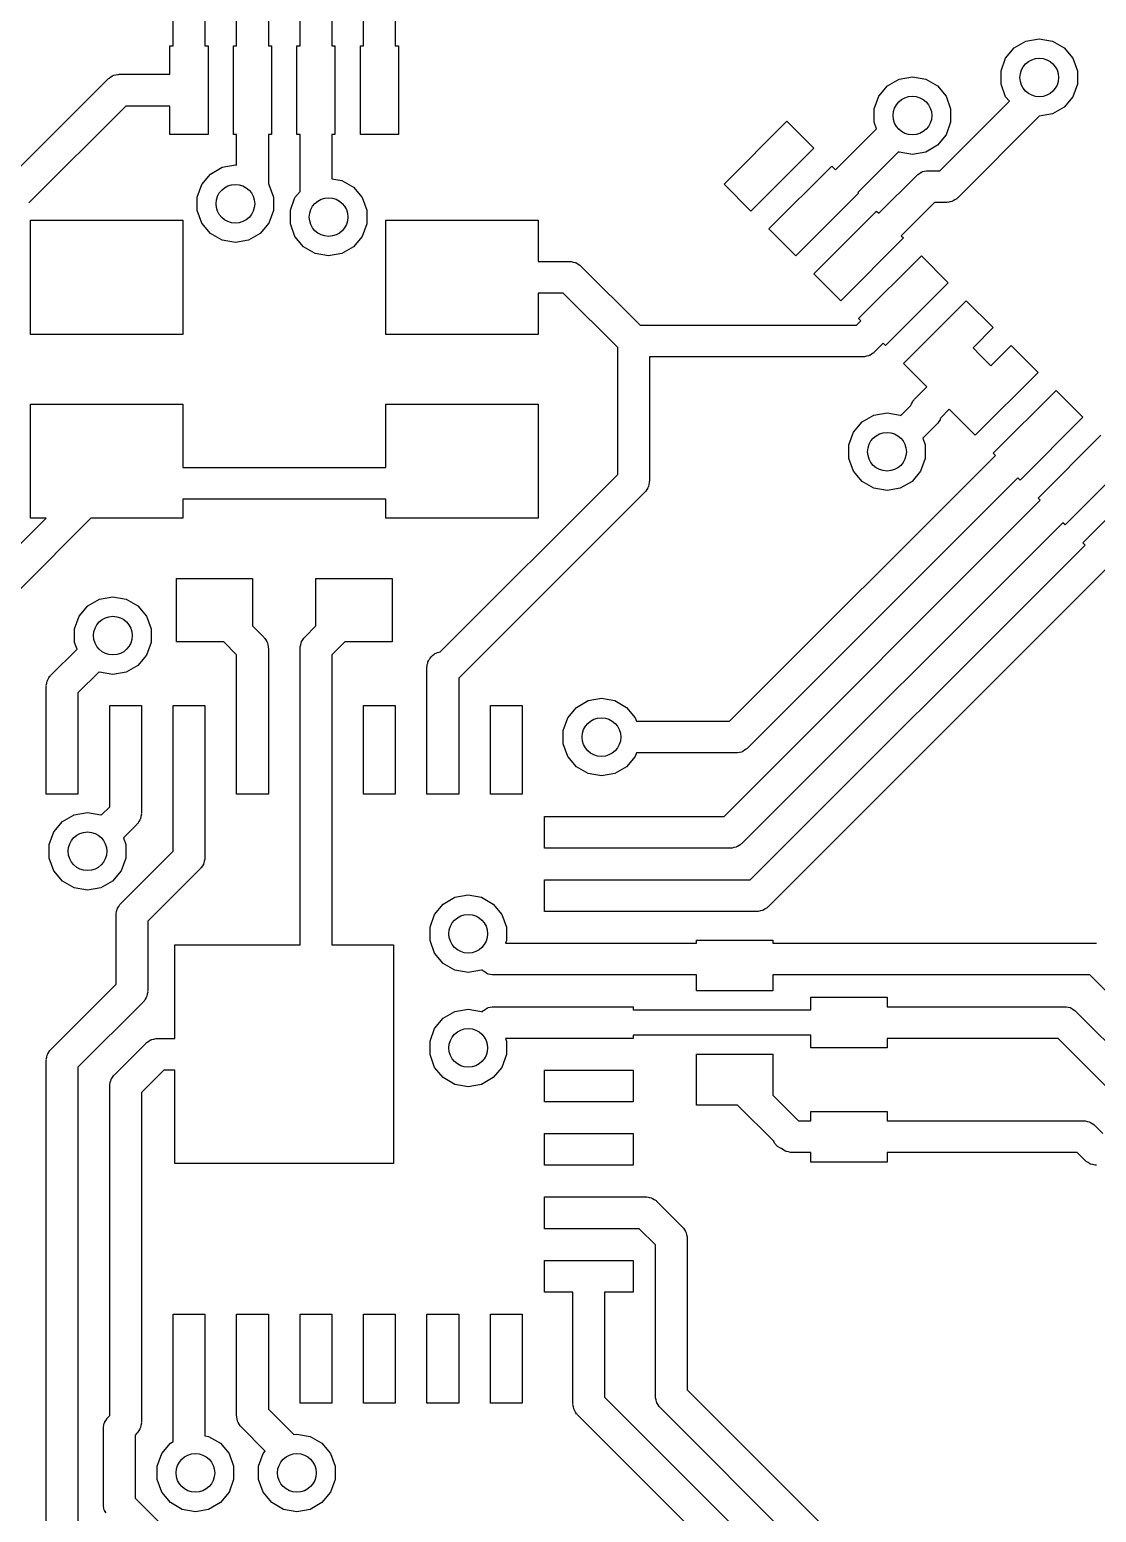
# Model space of a CAD drawing. Extents: x 77.9 to 119.8, y -117.2 to -80.9.
# Drawn here: x 97.99 to 106.4, y -103.61 to -91.92 of the extents above; entities that cross this region are included whole.
import ezdxf

# ---------------------------------------------------------------- set-up
doc = ezdxf.new("R2010")
doc.units = 0
doc.header["$MEASUREMENT"] = 0
doc.layers.add('BLACK', color=7, linetype='CONTINUOUS')

msp = doc.modelspace()

# ---------------------------------------------------------------- linework, layer by layer
at = {"layer": 'Black'}
for p, q in [((99.875, -89.4), (99.875, -92.05)), ((99.625, -92.05), (99.625, -89.4518)), ((99.125, -92.05), (99.125, -90.3018)), ((99.375, -90.25), (99.375, -92.05)), ((100.625, -92.05), (100.625, -91.5258)), ((100.875, -91.5258), (100.875, -92.05)), ((100.125, -92.05), (100.125, -91.8518)), ((100.375, -91.8), (100.375, -92.05)), ((99.1, -92.275), (99.1, -92.05)), ((99.1, -92.05), (99.125, -92.05)), ((99.375, -92.05), (99.4, -92.05)), ((99.4, -92.05), (99.4, -92.75)), ((99.6, -92.75), (99.6, -92.05)), ((99.6, -92.05), (99.625, -92.05)), ((99.875, -92.05), (99.9, -92.05)), ((99.9, -92.05), (99.9, -92.75)), ((100.1, -92.75), (100.1, -92.05)), ((100.1, -92.05), (100.125, -92.05)), ((100.375, -92.05), (100.4, -92.05)), ((100.4, -92.05), (100.4, -92.75)), ((100.6, -92.75), (100.6, -92.05)), ((100.6, -92.05), (100.625, -92.05)), ((100.875, -92.05), (100.9, -92.05)), ((100.9, -92.05), (100.9, -92.75)), ((105.685, -92.147), (105.753, -92.0656)), ((105.753, -92.0656), (105.845, -92.0125)), ((105.845, -92.0125), (105.95, -91.994)), ((105.95, -91.994), (106.055, -92.0125)), ((106.055, -92.0125), (106.147, -92.0656)), ((106.147, -92.0656), (106.215, -92.147)), ((105.649, -92.2469), (105.685, -92.147)), ((106.215, -92.147), (106.251, -92.2469)), ((97.8116, -93.1116), (98.6116, -92.3116)), ((98.6116, -92.3116), (98.6161, -92.3085)), ((98.6161, -92.3085), (98.6197, -92.3042)), ((98.6197, -92.3042), (98.6338, -92.2961)), ((98.6338, -92.2961), (98.6472, -92.2867)), ((98.6472, -92.2867), (98.6525, -92.2853)), ((98.6525, -92.2853), (98.6572, -92.2825)), ((98.6572, -92.2825), (98.6733, -92.2797)), ((98.6733, -92.2797), (98.6891, -92.2755)), ((98.6891, -92.2755), (98.6946, -92.276)), ((98.6946, -92.276), (98.7, -92.275)), ((98.7, -92.275), (99.1, -92.275)), ((104.753, -92.3656), (104.845, -92.3125)), ((104.845, -92.3125), (104.95, -92.294)), ((104.95, -92.294), (105.055, -92.3125)), ((105.055, -92.3125), (105.147, -92.3656)), ((105.649, -92.3531), (105.649, -92.2469)), ((106.251, -92.2469), (106.251, -92.3531)), ((104.649, -92.5469), (104.685, -92.447)), ((104.685, -92.447), (104.753, -92.3656)), ((105.147, -92.3656), (105.215, -92.447)), ((105.215, -92.447), (105.251, -92.5469)), ((105.685, -92.453), (105.649, -92.3531)), ((106.251, -92.3531), (106.215, -92.453)), ((98.7518, -92.525), (97.9884, -93.2884)), ((99.1, -92.525), (98.7518, -92.525)), ((99.1, -92.75), (99.1, -92.525)), ((104.649, -92.6531), (104.649, -92.5469)), ((105.167, -93.0348), (105.714, -92.4876)), ((105.251, -92.5469), (105.251, -92.6531)), ((105.714, -92.4876), (105.685, -92.453)), ((106.147, -92.5344), (106.055, -92.5875)), ((106.215, -92.453), (106.147, -92.5344)), ((103.466, -93.1404), (103.96, -92.6454)), ((103.96, -92.6454), (104.173, -92.8575)), ((104.668, -92.7055), (104.649, -92.6531)), ((105.251, -92.6531), (105.215, -92.753)), ((105.949, -92.6059), (105.307, -93.2482)), ((105.95, -92.606), (105.949, -92.6059)), ((106.055, -92.5875), (105.95, -92.606)), ((99.4, -92.75), (99.1, -92.75)), ((99.625, -92.75), (99.6, -92.75)), ((99.625, -92.9911), (99.625, -92.75)), ((99.9, -92.75), (99.875, -92.75)), ((99.875, -92.75), (99.875, -93)), ((100.125, -92.75), (100.1, -92.75)), ((100.125, -93.1994), (100.125, -92.75)), ((100.4, -92.75), (100.375, -92.75)), ((100.375, -92.75), (100.375, -93.0984)), ((100.9, -92.75), (100.6, -92.75)), ((104.344, -93.0291), (104.668, -92.7055)), ((105.215, -92.753), (105.147, -92.8344)), ((104.173, -92.8575), (103.678, -93.3525)), ((104.841, -92.8853), (104.521, -93.2059)), ((104.845, -92.8875), (104.841, -92.8853)), ((104.95, -92.906), (104.845, -92.8875)), ((105.055, -92.8875), (104.95, -92.906)), ((105.147, -92.8344), (105.055, -92.8875)), ((99.4183, -93.0609), (99.5104, -93.0078)), ((99.5104, -93.0078), (99.615, -92.9893)), ((99.615, -92.9893), (99.625, -92.9911)), ((99.875, -93), (99.875, -93.1364)), ((103.819, -93.4939), (104.314, -92.999)), ((104.314, -92.999), (104.344, -93.0291)), ((105.046, -93.0395), (105.062, -93.0353)), ((105.062, -93.0353), (105.067, -93.0358)), ((105.067, -93.0358), (105.072, -93.0348)), ((105.072, -93.0348), (105.167, -93.0348)), ((99.3137, -93.2422), (99.35, -93.1423)), ((99.35, -93.1423), (99.4183, -93.0609)), ((99.875, -93.1364), (99.88, -93.1423)), ((99.88, -93.1423), (99.9163, -93.2422)), ((100.375, -93.0984), (100.455, -93.1125)), ((100.455, -93.1125), (100.547, -93.1656)), ((103.678, -93.3525), (103.466, -93.1404)), ((104.685, -93.3702), (104.984, -93.0714)), ((104.984, -93.0714), (104.989, -93.0683)), ((104.989, -93.0683), (104.992, -93.064)), ((104.992, -93.064), (105.006, -93.0559)), ((105.006, -93.0559), (105.02, -93.0465)), ((105.02, -93.0465), (105.025, -93.0451)), ((105.025, -93.0451), (105.03, -93.0423)), ((105.03, -93.0423), (105.046, -93.0395)), ((99.3137, -93.3484), (99.3137, -93.2422)), ((99.9163, -93.2422), (99.9163, -93.3484)), ((100.049, -93.3469), (100.085, -93.247)), ((100.085, -93.247), (100.125, -93.1994)), ((100.547, -93.1656), (100.615, -93.247)), ((100.615, -93.247), (100.651, -93.3469)), ((104.526, -93.2111), (104.031, -93.7061)), ((104.521, -93.2059), (104.526, -93.2111)), ((105.285, -93.2637), (105.272, -93.2731)), ((105.299, -93.2556), (105.285, -93.2637)), ((105.303, -93.2513), (105.299, -93.2556)), ((105.307, -93.2482), (105.303, -93.2513)), ((99.35, -93.4483), (99.3137, -93.3484)), ((99.9163, -93.3484), (99.88, -93.4483)), ((100.049, -93.4531), (100.049, -93.3469)), ((100.651, -93.3469), (100.651, -93.4531)), ((104.173, -93.8475), (104.668, -93.3525)), ((104.668, -93.3525), (104.685, -93.3702)), ((105.124, -93.2848), (104.862, -93.547)), ((105.219, -93.2848), (105.124, -93.2848)), ((105.224, -93.2838), (105.219, -93.2848)), ((105.23, -93.2843), (105.224, -93.2838)), ((105.245, -93.2801), (105.23, -93.2843)), ((105.261, -93.2773), (105.245, -93.2801)), ((105.266, -93.2745), (105.261, -93.2773)), ((105.272, -93.2731), (105.266, -93.2745)), ((98, -94.325), (98, -93.425)), ((98, -93.425), (99.2, -93.425)), ((99.2, -93.425), (99.2, -94.325)), ((99.4183, -93.5297), (99.35, -93.4483)), ((99.88, -93.4483), (99.8117, -93.5297)), ((100.085, -93.553), (100.049, -93.4531)), ((100.651, -93.4531), (100.615, -93.553)), ((100.8, -94.325), (100.8, -93.425)), ((100.8, -93.425), (102, -93.425)), ((102, -93.425), (102, -93.75)), ((104.031, -93.7061), (103.819, -93.4939)), ((99.5104, -93.5828), (99.4183, -93.5297)), ((99.615, -93.6013), (99.5104, -93.5828)), ((99.7197, -93.5828), (99.615, -93.6013)), ((99.8117, -93.5297), (99.7197, -93.5828)), ((100.153, -93.6344), (100.085, -93.553)), ((100.615, -93.553), (100.547, -93.6344)), ((104.88, -93.5646), (104.385, -94.0596)), ((104.862, -93.547), (104.88, -93.5646)), ((100.245, -93.6875), (100.153, -93.6344)), ((100.35, -93.706), (100.245, -93.6875)), ((100.455, -93.6875), (100.35, -93.706)), ((100.547, -93.6344), (100.455, -93.6875)), ((104.526, -94.201), (105.021, -93.7061)), ((105.021, -93.7061), (105.233, -93.9182)), ((102, -93.75), (102.25, -93.75)), ((102.25, -93.75), (102.255, -93.751)), ((102.255, -93.751), (102.261, -93.7505)), ((102.261, -93.7505), (102.277, -93.7547)), ((102.277, -93.7547), (102.293, -93.7575)), ((102.293, -93.7575), (102.298, -93.7603)), ((102.298, -93.7603), (102.303, -93.7617)), ((102.303, -93.7617), (102.316, -93.7711)), ((102.316, -93.7711), (102.33, -93.7792)), ((102.33, -93.7792), (102.334, -93.7835)), ((102.334, -93.7835), (102.338, -93.7866)), ((102.338, -93.7866), (102.805, -94.2528)), ((104.385, -94.0596), (104.173, -93.8475)), ((105.233, -93.9182), (104.738, -94.4132)), ((102.198, -94), (102, -94)), ((102, -94), (102, -94.325)), ((102.628, -94.4296), (102.198, -94)), ((104.88, -94.5546), (105.375, -94.0596)), ((105.375, -94.0596), (105.587, -94.2718)), ((104.544, -94.2187), (104.526, -94.201)), ((102.805, -94.2528), (104.51, -94.2528)), ((104.51, -94.2528), (104.544, -94.2187)), ((105.587, -94.2718), (105.428, -94.4309)), ((99.2, -94.325), (98, -94.325)), ((102, -94.325), (100.8, -94.325)), ((102.628, -95.4294), (102.628, -94.4296)), ((104.721, -94.3955), (104.65, -94.4662)), ((104.738, -94.4132), (104.721, -94.3955)), ((105.428, -94.4309), (105.488, -94.4915)), ((105.569, -94.5723), (105.728, -94.4132)), ((105.728, -94.4132), (105.94, -94.6253)), ((104.562, -94.5028), (102.878, -94.5028)), ((102.878, -94.5028), (102.878, -95.4812)), ((104.567, -94.5019), (104.562, -94.5028)), ((104.572, -94.5023), (104.567, -94.5019)), ((104.588, -94.4981), (104.572, -94.5023)), ((104.604, -94.4953), (104.588, -94.4981)), ((104.609, -94.4925), (104.604, -94.4953)), ((104.614, -94.4911), (104.609, -94.4925)), ((104.628, -94.4817), (104.614, -94.4911)), ((104.642, -94.4736), (104.628, -94.4817)), ((104.645, -94.4694), (104.642, -94.4736)), ((104.65, -94.4662), (104.645, -94.4694)), ((105.064, -94.739), (104.88, -94.5546)), ((105.488, -94.4915), (105.569, -94.5723)), ((105.94, -94.6253), (105.445, -95.1203)), ((104.966, -94.8367), (105.064, -94.739)), ((105.587, -95.2617), (106.082, -94.7667)), ((106.082, -94.7667), (106.294, -94.9789)), ((98, -95.775), (98, -94.875)), ((98, -94.875), (99.2, -94.875)), ((99.2, -94.875), (99.2, -95.375)), ((100.8, -94.875), (102, -94.875)), ((100.8, -95.375), (100.8, -94.875)), ((102, -94.875), (102, -95.775)), ((104.859, -94.9647), (104.937, -94.8866)), ((104.937, -94.8823), (104.94, -94.8776)), ((104.937, -94.8866), (104.937, -94.8823)), ((104.94, -94.8776), (104.942, -94.8723)), ((104.942, -94.8723), (104.951, -94.8589)), ((104.951, -94.8589), (104.959, -94.8448)), ((104.959, -94.8448), (104.963, -94.8412)), ((104.963, -94.8412), (104.966, -94.8367)), ((104.485, -95.097), (104.553, -95.0156)), ((104.553, -95.0156), (104.645, -94.9625)), ((104.645, -94.9625), (104.75, -94.944)), ((104.75, -94.944), (104.855, -94.9625)), ((104.855, -94.9625), (104.859, -94.9647)), ((105.159, -95.0114), (105.151, -95.0255)), ((105.168, -94.998), (105.159, -95.0114)), ((105.17, -94.9927), (105.168, -94.998)), ((105.172, -94.988), (105.17, -94.9927)), ((105.173, -94.9837), (105.172, -94.988)), ((105.241, -94.9158), (105.173, -94.9837)), ((105.445, -95.1203), (105.241, -94.9158)), ((106.294, -94.9789), (105.799, -95.4738)), ((104.449, -95.1969), (104.485, -95.097)), ((105.143, -95.0336), (105.032, -95.1445)), ((105.146, -95.0291), (105.143, -95.0336)), ((105.151, -95.0255), (105.146, -95.0291)), ((105.94, -95.6153), (106.435, -95.1203)), ((104.449, -95.3031), (104.449, -95.1969)), ((105.032, -95.1445), (105.051, -95.1969)), ((105.051, -95.1969), (105.051, -95.3031)), ((103.509, -97.375), (105.605, -95.2794)), ((104.485, -95.403), (104.449, -95.3031)), ((105.051, -95.3031), (105.015, -95.403)), ((105.605, -95.2794), (105.587, -95.2617)), ((106.647, -95.3324), (106.153, -95.8274)), ((99.2, -95.375), (100.55, -95.375)), ((100.55, -95.375), (100.8, -95.375)), ((101.23, -96.8269), (102.628, -95.4294)), ((102.878, -95.4812), (102.877, -95.4866)), ((102.877, -95.4866), (102.877, -95.4921)), ((105.781, -95.4562), (103.649, -97.5884)), ((104.553, -95.4844), (104.485, -95.403)), ((104.645, -95.5375), (104.553, -95.4844)), ((104.947, -95.4844), (104.855, -95.5375)), ((105.015, -95.403), (104.947, -95.4844)), ((105.799, -95.4738), (105.781, -95.4562)), ((106.294, -95.9688), (106.789, -95.4738)), ((102.841, -95.5696), (101.375, -97.0358)), ((102.844, -95.5651), (102.841, -95.5696)), ((102.849, -95.5615), (102.844, -95.5651)), ((102.857, -95.5474), (102.849, -95.5615)), ((102.866, -95.534), (102.857, -95.5474)), ((102.868, -95.5287), (102.866, -95.534)), ((102.87, -95.5239), (102.868, -95.5287)), ((102.873, -95.5079), (102.87, -95.5239)), ((102.877, -95.4921), (102.873, -95.5079)), ((104.75, -95.556), (104.645, -95.5375)), ((104.855, -95.5375), (104.75, -95.556)), ((100.55, -95.625), (99.2, -95.625)), ((99.2, -95.625), (99.2, -95.775)), ((100.8, -95.625), (100.55, -95.625)), ((100.8, -95.775), (100.8, -95.625)), ((103.466, -98.125), (105.958, -95.6329)), ((105.958, -95.6329), (105.94, -95.6153)), ((97.7732, -96.125), (98.1232, -95.775)), ((98.4768, -95.775), (97.9134, -96.3384)), ((98.1232, -95.775), (98, -95.775)), ((99.2, -95.775), (98.4768, -95.775)), ((102, -95.775), (100.8, -95.775)), ((106.135, -95.8097), (103.606, -98.3384)), ((106.153, -95.8274), (106.135, -95.8097)), ((103.673, -98.625), (106.312, -95.9865)), ((106.312, -95.9865), (106.294, -95.9688)), ((106.488, -96.1633), (103.813, -98.8384)), ((99.15, -96.75), (99.15, -96.25)), ((99.15, -96.25), (99.75, -96.25)), ((99.75, -96.25), (99.75, -96.6232)), ((100.25, -96.6232), (100.25, -96.25)), ((100.25, -96.25), (100.85, -96.25)), ((100.85, -96.25), (100.85, -96.75)), ((98.4533, -96.4656), (98.5454, -96.4125)), ((98.5454, -96.4125), (98.65, -96.394)), ((98.65, -96.394), (98.7546, -96.4125)), ((98.7546, -96.4125), (98.8467, -96.4656)), ((98.385, -96.547), (98.4533, -96.4656)), ((98.8467, -96.4656), (98.915, -96.547)), ((98.3487, -96.6469), (98.385, -96.547)), ((98.3487, -96.7531), (98.3487, -96.6469)), ((98.915, -96.547), (98.9513, -96.6469)), ((98.9513, -96.6469), (98.9513, -96.7531)), ((99.75, -96.6232), (99.8384, -96.7116)), ((100.162, -96.7116), (100.25, -96.6232)), ((98.3677, -96.8055), (98.3487, -96.7531)), ((98.9513, -96.7531), (98.915, -96.853)), ((99.5232, -96.75), (99.15, -96.75)), ((99.625, -96.8518), (99.5232, -96.75)), ((99.8384, -96.7116), (99.8415, -96.7161)), ((99.8415, -96.7161), (99.8458, -96.7197)), ((99.8458, -96.7197), (99.8539, -96.7338)), ((99.8539, -96.7338), (99.8633, -96.7472)), ((99.8633, -96.7472), (99.8647, -96.7525)), ((99.8647, -96.7525), (99.8675, -96.7572)), ((99.8675, -96.7572), (99.8703, -96.7733)), ((99.8703, -96.7733), (99.8745, -96.7891)), ((100.125, -96.7891), (100.13, -96.7733)), ((100.13, -96.7733), (100.133, -96.7572)), ((100.133, -96.7572), (100.135, -96.7525)), ((100.135, -96.7525), (100.137, -96.7472)), ((100.137, -96.7472), (100.146, -96.7338)), ((100.146, -96.7338), (100.154, -96.7197)), ((100.154, -96.7197), (100.158, -96.7161)), ((100.158, -96.7161), (100.162, -96.7116)), ((100.477, -96.75), (100.375, -96.8518)), ((100.85, -96.75), (100.477, -96.75)), ((98.1616, -97.0116), (98.3677, -96.8055)), ((98.915, -96.853), (98.8467, -96.9344)), ((99.625, -97.25), (99.625, -96.8518)), ((99.8745, -96.7891), (99.874, -96.7946)), ((99.874, -96.7946), (99.875, -96.8)), ((99.875, -96.8), (99.875, -97.25)), ((100.126, -96.7946), (100.125, -96.7891)), ((100.125, -96.8), (100.126, -96.7946)), ((100.125, -97.25), (100.125, -96.8)), ((100.375, -96.8518), (100.375, -97.25)), ((101.138, -96.8978), (101.142, -96.8875)), ((101.142, -96.8875), (101.149, -96.8791)), ((101.149, -96.8791), (101.154, -96.8697)), ((101.154, -96.8697), (101.163, -96.8626)), ((101.163, -96.8626), (101.17, -96.8542)), ((101.17, -96.8542), (101.179, -96.8488)), ((101.179, -96.8488), (101.188, -96.8417)), ((101.188, -96.8417), (101.198, -96.838)), ((101.198, -96.838), (101.207, -96.8325)), ((101.207, -96.8325), (101.218, -96.8306)), ((101.218, -96.8306), (101.228, -96.8269)), ((101.228, -96.8269), (101.23, -96.8269)), ((98.5415, -96.9853), (98.375, -97.1518)), ((98.5454, -96.9875), (98.5415, -96.9853)), ((98.65, -97.006), (98.5454, -96.9875)), ((98.7546, -96.9875), (98.65, -97.006)), ((98.8467, -96.9344), (98.7546, -96.9875)), ((101.125, -96.95), (101.127, -96.9392)), ((101.125, -97.25), (101.125, -96.95)), ((101.127, -96.9283), (101.131, -96.918)), ((101.127, -96.9392), (101.127, -96.9283)), ((101.131, -96.918), (101.133, -96.9072)), ((101.133, -96.9072), (101.138, -96.8978)), ((98.125, -97.1), (98.126, -97.0946)), ((98.125, -97.25), (98.125, -97.1)), ((98.1255, -97.0891), (98.1297, -97.0733)), ((98.126, -97.0946), (98.1255, -97.0891)), ((98.1297, -97.0733), (98.1325, -97.0572)), ((98.1325, -97.0572), (98.1353, -97.0525)), ((98.1353, -97.0525), (98.1367, -97.0472)), ((98.1367, -97.0472), (98.1461, -97.0338)), ((98.1461, -97.0338), (98.1542, -97.0197)), ((98.1542, -97.0197), (98.1585, -97.0161)), ((98.1585, -97.0161), (98.1616, -97.0116)), ((101.375, -97.0358), (101.375, -97.25)), ((98.375, -97.1518), (98.375, -97.25)), ((102.303, -97.2656), (102.395, -97.2125)), ((102.395, -97.2125), (102.5, -97.194)), ((102.5, -97.194), (102.605, -97.2125)), ((102.605, -97.2125), (102.697, -97.2656)), ((98.125, -97.95), (98.125, -97.25)), ((98.375, -97.25), (98.375, -97.95)), ((98.625, -97.6), (98.625, -97.25)), ((98.625, -97.25), (98.875, -97.25)), ((98.875, -97.25), (98.875, -97.95)), ((99.125, -97.6), (99.125, -97.25)), ((99.125, -97.25), (99.375, -97.25)), ((99.375, -97.25), (99.375, -97.95)), ((99.625, -97.95), (99.625, -97.25)), ((99.875, -97.25), (99.875, -97.95)), ((100.125, -97.6), (100.125, -97.25)), ((100.375, -97.25), (100.375, -97.95)), ((100.625, -97.95), (100.625, -97.25)), ((100.625, -97.25), (100.875, -97.25)), ((100.875, -97.25), (100.875, -97.95)), ((101.125, -97.95), (101.125, -97.25)), ((101.375, -97.25), (101.375, -97.95)), ((101.625, -97.95), (101.625, -97.25)), ((101.625, -97.25), (101.875, -97.25)), ((101.875, -97.25), (101.875, -97.95)), ((102.199, -97.4469), (102.235, -97.347)), ((102.235, -97.347), (102.303, -97.2656)), ((102.697, -97.2656), (102.765, -97.347)), ((102.765, -97.347), (102.775, -97.375)), ((102.199, -97.5531), (102.199, -97.4469)), ((102.775, -97.375), (103.509, -97.375)), ((102.235, -97.653), (102.199, -97.5531)), ((103.645, -97.5915), (103.641, -97.5958)), ((103.649, -97.5884), (103.645, -97.5915)), ((98.625, -98.0482), (98.625, -97.6)), ((99.125, -98.3982), (99.125, -97.6)), ((100.125, -99.1375), (100.125, -97.6)), ((102.303, -97.7344), (102.235, -97.653)), ((102.765, -97.653), (102.697, -97.7344)), ((102.775, -97.625), (102.765, -97.653)), ((103.561, -97.625), (102.775, -97.625)), ((103.566, -97.624), (103.561, -97.625)), ((103.572, -97.6245), (103.566, -97.624)), ((103.587, -97.6203), (103.572, -97.6245)), ((103.603, -97.6175), (103.587, -97.6203)), ((103.608, -97.6147), (103.603, -97.6175)), ((103.613, -97.6133), (103.608, -97.6147)), ((103.627, -97.6039), (103.613, -97.6133)), ((103.641, -97.5958), (103.627, -97.6039)), ((102.395, -97.7875), (102.303, -97.7344)), ((102.5, -97.806), (102.395, -97.7875)), ((102.605, -97.7875), (102.5, -97.806)), ((102.697, -97.7344), (102.605, -97.7875)), ((98.375, -97.95), (98.125, -97.95)), ((98.5585, -98.1147), (98.625, -98.0482)), ((98.875, -97.95), (98.875, -98.1)), ((99.375, -97.95), (99.375, -98.45)), ((99.875, -97.95), (99.625, -97.95)), ((100.375, -97.95), (100.375, -99.1375)), ((100.875, -97.95), (100.625, -97.95)), ((101.375, -97.95), (101.125, -97.95)), ((101.875, -97.95), (101.625, -97.95)), ((98.185, -98.247), (98.2533, -98.1656)), ((98.2533, -98.1656), (98.3454, -98.1125)), ((98.3454, -98.1125), (98.45, -98.094)), ((98.45, -98.094), (98.5546, -98.1125)), ((98.5546, -98.1125), (98.5585, -98.1147)), ((98.8539, -98.1662), (98.8458, -98.1803)), ((98.8633, -98.1528), (98.8539, -98.1662)), ((98.8647, -98.1475), (98.8633, -98.1528)), ((98.8675, -98.1428), (98.8647, -98.1475)), ((98.8703, -98.1267), (98.8675, -98.1428)), ((98.8745, -98.1109), (98.8703, -98.1267)), ((98.875, -98.1), (98.874, -98.1054)), ((98.874, -98.1054), (98.8745, -98.1109)), ((102.05, -98.125), (102.75, -98.125)), ((102.05, -98.375), (102.05, -98.125)), ((102.75, -98.125), (103.466, -98.125)), ((98.1487, -98.3469), (98.185, -98.247)), ((98.8384, -98.1884), (98.7323, -98.2945)), ((98.7323, -98.2945), (98.7513, -98.3469)), ((98.8415, -98.1839), (98.8384, -98.1884)), ((98.8458, -98.1803), (98.8415, -98.1839)), ((98.1487, -98.4531), (98.1487, -98.3469)), ((98.7116, -98.8116), (99.125, -98.3982)), ((98.7513, -98.3469), (98.7513, -98.4531)), ((102.4, -98.375), (102.05, -98.375)), ((102.75, -98.375), (102.4, -98.375)), ((103, -98.375), (102.75, -98.375)), ((103.518, -98.375), (103, -98.375)), ((103.523, -98.374), (103.518, -98.375)), ((103.529, -98.3745), (103.523, -98.374)), ((103.544, -98.3703), (103.529, -98.3745)), ((103.561, -98.3675), (103.544, -98.3703)), ((103.565, -98.3647), (103.561, -98.3675)), ((103.571, -98.3633), (103.565, -98.3647)), ((103.584, -98.3539), (103.571, -98.3633)), ((103.598, -98.3458), (103.584, -98.3539)), ((103.602, -98.3415), (103.598, -98.3458)), ((103.606, -98.3384), (103.602, -98.3415)), ((98.185, -98.553), (98.1487, -98.4531)), ((98.7513, -98.4531), (98.715, -98.553)), ((99.3458, -98.5303), (99.3415, -98.5339)), ((99.3539, -98.5162), (99.3458, -98.5303)), ((99.3633, -98.5028), (99.3539, -98.5162)), ((99.3647, -98.4975), (99.3633, -98.5028)), ((99.3675, -98.4928), (99.3647, -98.4975)), ((99.3703, -98.4767), (99.3675, -98.4928)), ((99.3745, -98.4609), (99.3703, -98.4767)), ((99.375, -98.45), (99.374, -98.4554)), ((99.374, -98.4554), (99.3745, -98.4609)), ((98.2533, -98.6344), (98.185, -98.553)), ((98.3454, -98.6875), (98.2533, -98.6344)), ((98.6467, -98.6344), (98.5546, -98.6875)), ((98.715, -98.553), (98.6467, -98.6344)), ((99.3384, -98.5384), (98.925, -98.9518)), ((99.3415, -98.5339), (99.3384, -98.5384)), ((102.05, -98.875), (102.05, -98.625)), ((102.05, -98.625), (102.75, -98.625)), ((102.75, -98.625), (103, -98.625)), ((103, -98.625), (103.673, -98.625)), ((98.45, -98.706), (98.3454, -98.6875)), ((98.5546, -98.6875), (98.45, -98.706)), ((101.253, -98.8156), (101.345, -98.7625)), ((101.345, -98.7625), (101.45, -98.744)), ((101.45, -98.744), (101.555, -98.7625)), ((101.555, -98.7625), (101.647, -98.8156)), ((98.6755, -98.8891), (98.6797, -98.8733)), ((98.6797, -98.8733), (98.6825, -98.8572)), ((98.6825, -98.8572), (98.6853, -98.8525)), ((98.6853, -98.8525), (98.6867, -98.8472)), ((98.6867, -98.8472), (98.6961, -98.8338)), ((98.6961, -98.8338), (98.7042, -98.8197)), ((98.7042, -98.8197), (98.7085, -98.8161)), ((98.7085, -98.8161), (98.7116, -98.8116)), ((101.185, -98.897), (101.253, -98.8156)), ((101.647, -98.8156), (101.715, -98.897)), ((102.4, -98.875), (102.05, -98.875)), ((103, -98.875), (102.4, -98.875)), ((103.725, -98.875), (103, -98.875)), ((103.73, -98.874), (103.725, -98.875)), ((103.736, -98.8745), (103.73, -98.874)), ((103.752, -98.8703), (103.736, -98.8745)), ((103.768, -98.8675), (103.752, -98.8703)), ((103.772, -98.8647), (103.768, -98.8675)), ((103.778, -98.8633), (103.772, -98.8647)), ((103.791, -98.8539), (103.778, -98.8633)), ((103.805, -98.8458), (103.791, -98.8539)), ((103.809, -98.8415), (103.805, -98.8458)), ((103.813, -98.8384), (103.809, -98.8415)), ((98.675, -98.9), (98.676, -98.8946)), ((98.675, -99.4482), (98.675, -98.9)), ((98.676, -98.8946), (98.6755, -98.8891)), ((98.925, -98.9518), (98.925, -99.5)), ((101.149, -98.9969), (101.185, -98.897)), ((101.149, -99.1031), (101.149, -98.9969)), ((101.715, -98.897), (101.751, -98.9969)), ((101.751, -98.9969), (101.751, -99.1031)), ((101.185, -99.203), (101.149, -99.1031)), ((101.751, -99.1031), (101.743, -99.125)), ((103.25, -99.125), (103.25, -99.1)), ((103.25, -99.1), (103.85, -99.1)), ((103.85, -99.1), (103.85, -99.125)), ((99.1375, -99.875), (99.1375, -99.1375)), ((99.1375, -99.1375), (100.125, -99.1375)), ((100.375, -99.1375), (100.862, -99.1375)), ((100.862, -99.1375), (100.862, -100.862)), ((101.253, -99.2844), (101.185, -99.203)), ((101.743, -99.125), (102.4, -99.125)), ((102.4, -99.125), (102.75, -99.125)), ((102.75, -99.125), (103.25, -99.125)), ((103.85, -99.125), (106.4, -99.125)), ((101.345, -99.3375), (101.253, -99.2844)), ((101.45, -99.356), (101.345, -99.3375)), ((101.555, -99.3375), (101.45, -99.356)), ((101.559, -99.3353), (101.555, -99.3375)), ((101.562, -99.3384), (101.559, -99.3353)), ((101.566, -99.3415), (101.562, -99.3384)), ((101.57, -99.3458), (101.566, -99.3415)), ((101.584, -99.3539), (101.57, -99.3458)), ((98.1616, -99.9616), (98.675, -99.4482)), ((101.597, -99.3633), (101.584, -99.3539)), ((101.602, -99.3647), (101.597, -99.3633)), ((101.607, -99.3675), (101.602, -99.3647)), ((101.623, -99.3703), (101.607, -99.3675)), ((101.639, -99.3745), (101.623, -99.3703)), ((101.645, -99.374), (101.639, -99.3745)), ((101.65, -99.375), (101.645, -99.374)), ((102.05, -99.375), (101.65, -99.375)), ((102.4, -99.375), (102.05, -99.375)), ((102.75, -99.375), (102.4, -99.375)), ((103.25, -99.375), (102.75, -99.375)), ((103.25, -99.5), (103.25, -99.375)), ((106.348, -99.375), (103.85, -99.375)), ((103.85, -99.375), (103.85, -99.5)), ((106.812, -99.8384), (106.348, -99.375)), ((98.8958, -99.5803), (98.8915, -99.5839)), ((98.9039, -99.5662), (98.8958, -99.5803)), ((98.9133, -99.5528), (98.9039, -99.5662)), ((98.9147, -99.5475), (98.9133, -99.5528)), ((98.9175, -99.5428), (98.9147, -99.5475)), ((98.9203, -99.5267), (98.9175, -99.5428)), ((98.9245, -99.5109), (98.9203, -99.5267)), ((98.925, -99.5), (98.924, -99.5054)), ((98.924, -99.5054), (98.9245, -99.5109)), ((103.85, -99.5), (103.25, -99.5)), ((104.15, -99.65), (104.15, -99.55)), ((104.15, -99.55), (104.75, -99.55)), ((104.75, -99.55), (104.75, -99.625)), ((98.8884, -99.5884), (98.375, -100.102)), ((98.8915, -99.5839), (98.8884, -99.5884)), ((101.253, -99.7156), (101.345, -99.6625)), ((101.345, -99.6625), (101.45, -99.644)), ((101.45, -99.644), (101.555, -99.6625)), ((101.555, -99.6625), (101.559, -99.6647)), ((101.559, -99.6647), (101.562, -99.6616)), ((101.562, -99.6616), (101.566, -99.6585)), ((101.566, -99.6585), (101.57, -99.6542)), ((101.57, -99.6542), (101.584, -99.6461)), ((101.584, -99.6461), (101.597, -99.6367)), ((101.597, -99.6367), (101.602, -99.6353)), ((101.602, -99.6353), (101.607, -99.6325)), ((101.607, -99.6325), (101.623, -99.6297)), ((101.623, -99.6297), (101.639, -99.6255)), ((101.639, -99.6255), (101.645, -99.626)), ((101.645, -99.626), (101.65, -99.625)), ((101.65, -99.625), (102.4, -99.625)), ((102.4, -99.625), (102.75, -99.625)), ((102.75, -99.625), (102.75, -99.65)), ((102.75, -99.65), (104.15, -99.65)), ((104.75, -99.625), (106.15, -99.625)), ((106.15, -99.625), (106.155, -99.626)), ((106.155, -99.626), (106.161, -99.6255)), ((106.161, -99.6255), (106.177, -99.6297)), ((106.177, -99.6297), (106.193, -99.6325)), ((106.193, -99.6325), (106.198, -99.6353)), ((106.198, -99.6353), (106.203, -99.6367)), ((106.203, -99.6367), (106.216, -99.6461)), ((106.216, -99.6461), (106.23, -99.6542)), ((106.23, -99.6542), (106.234, -99.6585)), ((106.234, -99.6585), (106.238, -99.6616)), ((106.238, -99.6616), (106.702, -100.125)), ((101.149, -99.8969), (101.185, -99.797)), ((101.185, -99.797), (101.253, -99.7156)), ((98.6616, -100.162), (98.9116, -99.9116)), ((98.9116, -99.9116), (98.9161, -99.9085)), ((98.9161, -99.9085), (98.9197, -99.9042)), ((98.9197, -99.9042), (98.9338, -99.8961)), ((98.9338, -99.8961), (98.9472, -99.8867)), ((98.9472, -99.8867), (98.9525, -99.8853)), ((98.9525, -99.8853), (98.9572, -99.8825)), ((98.9572, -99.8825), (98.9733, -99.8797)), ((98.9733, -99.8797), (98.9891, -99.8755)), ((98.9891, -99.8755), (98.9946, -99.876)), ((98.9946, -99.876), (99, -99.875)), ((99, -99.875), (99.1375, -99.875)), ((101.149, -100.003), (101.149, -99.8969)), ((102.05, -99.875), (101.743, -99.875)), ((101.743, -99.875), (101.751, -99.8969)), ((101.751, -99.8969), (101.751, -100.003)), ((102.75, -99.875), (102.05, -99.875)), ((104.15, -99.85), (102.75, -99.85)), ((102.75, -99.85), (102.75, -99.875)), ((104.15, -99.95), (104.15, -99.85)), ((106.098, -99.875), (104.75, -99.875)), ((104.75, -99.875), (104.75, -99.95)), ((106.562, -100.338), (106.098, -99.875)), ((98.125, -100.05), (98.126, -100.045)), ((98.125, -102.05), (98.125, -100.05)), ((98.1255, -100.039), (98.1297, -100.023)), ((98.126, -100.045), (98.1255, -100.039)), ((98.1297, -100.023), (98.1325, -100.007)), ((98.1325, -100.007), (98.1353, -100.002)), ((98.1353, -100.002), (98.1367, -99.9972)), ((98.1367, -99.9972), (98.1461, -99.9838)), ((98.1461, -99.9838), (98.1542, -99.9697)), ((98.1542, -99.9697), (98.1585, -99.9661)), ((98.1585, -99.9661), (98.1616, -99.9616)), ((101.185, -100.103), (101.149, -100.003)), ((101.751, -100.003), (101.715, -100.103)), ((103.25, -100.4), (103.25, -100)), ((103.25, -100), (103.85, -100)), ((103.85, -100), (103.85, -100.323)), ((104.75, -99.95), (104.15, -99.95)), ((98.375, -100.102), (98.375, -102.05)), ((98.6542, -100.17), (98.6585, -100.166)), ((98.6585, -100.166), (98.6616, -100.162)), ((99.0518, -100.125), (98.875, -100.302)), ((99.1375, -100.125), (99.0518, -100.125)), ((99.1375, -100.862), (99.1375, -100.125)), ((101.253, -100.184), (101.185, -100.103)), ((101.715, -100.103), (101.647, -100.184)), ((102.05, -100.375), (102.05, -100.125)), ((102.05, -100.125), (102.75, -100.125)), ((102.75, -100.125), (102.75, -100.375)), ((98.625, -100.25), (98.626, -100.245)), ((98.625, -102.05), (98.625, -100.25)), ((98.6255, -100.239), (98.6297, -100.223)), ((98.626, -100.245), (98.6255, -100.239)), ((98.6297, -100.223), (98.6325, -100.207)), ((98.6325, -100.207), (98.6353, -100.202)), ((98.6353, -100.202), (98.6367, -100.197)), ((98.6367, -100.197), (98.6461, -100.184)), ((98.6461, -100.184), (98.6542, -100.17)), ((101.345, -100.238), (101.253, -100.184)), ((101.45, -100.256), (101.345, -100.238)), ((101.555, -100.238), (101.45, -100.256)), ((101.647, -100.184), (101.555, -100.238)), ((98.875, -100.302), (98.875, -102.05)), ((102.75, -100.375), (102.05, -100.375)), ((103.573, -100.4), (103.25, -100.4)), ((103.858, -100.685), (103.573, -100.4)), ((103.85, -100.323), (104.052, -100.525)), ((104.15, -100.525), (104.15, -100.45)), ((104.15, -100.45), (104.75, -100.45)), ((104.75, -100.45), (104.75, -100.525)), ((102.05, -100.875), (102.05, -100.625)), ((102.05, -100.625), (102.75, -100.625)), ((102.75, -100.625), (102.75, -100.875)), ((104.052, -100.525), (104.15, -100.525)), ((104.75, -100.525), (106.3, -100.525)), ((106.3, -100.525), (106.305, -100.526)), ((106.305, -100.526), (106.311, -100.525)), ((106.311, -100.525), (106.327, -100.53)), ((106.327, -100.53), (106.343, -100.533)), ((106.343, -100.533), (106.348, -100.535)), ((106.348, -100.535), (106.353, -100.537)), ((106.353, -100.537), (106.366, -100.546)), ((106.366, -100.546), (106.38, -100.554)), ((106.38, -100.554), (106.384, -100.558)), ((106.384, -100.558), (106.388, -100.562)), ((106.388, -100.562), (106.452, -100.625)), ((103.863, -100.7), (103.858, -100.685)), ((103.886, -100.727), (103.863, -100.7)), ((103.916, -100.744), (103.886, -100.727)), ((103.919, -100.744), (103.916, -100.744)), ((103.92, -100.746), (103.919, -100.744)), ((103.934, -100.754), (103.92, -100.746)), ((100.862, -100.862), (99.1375, -100.862)), ((103.947, -100.763), (103.934, -100.754)), ((103.952, -100.765), (103.947, -100.763)), ((103.957, -100.767), (103.952, -100.765)), ((103.973, -100.77), (103.957, -100.767)), ((103.989, -100.775), (103.973, -100.77)), ((103.995, -100.774), (103.989, -100.775)), ((104, -100.775), (103.995, -100.774)), ((104.15, -100.775), (104, -100.775)), ((104.15, -100.85), (104.15, -100.775)), ((104.75, -100.85), (104.15, -100.85)), ((106.248, -100.775), (104.75, -100.775)), ((104.75, -100.775), (104.75, -100.85)), ((106.312, -100.838), (106.248, -100.775)), ((106.316, -100.842), (106.312, -100.838)), ((106.32, -100.846), (106.316, -100.842)), ((106.334, -100.854), (106.32, -100.846)), ((106.347, -100.863), (106.334, -100.854)), ((106.352, -100.865), (106.347, -100.863)), ((106.357, -100.867), (106.352, -100.865)), ((106.373, -100.87), (106.357, -100.867)), ((102.75, -100.875), (102.05, -100.875)), ((106.389, -100.875), (106.373, -100.87)), ((106.395, -100.874), (106.389, -100.875)), ((106.4, -100.875), (106.395, -100.874)), ((102.05, -101.125), (102.75, -101.125)), ((102.05, -101.375), (102.05, -101.125)), ((102.75, -101.125), (102.85, -101.125)), ((102.85, -101.125), (102.855, -101.126)), ((102.855, -101.126), (102.861, -101.125)), ((102.861, -101.125), (102.877, -101.13)), ((102.877, -101.13), (102.893, -101.133)), ((102.893, -101.133), (102.898, -101.135)), ((102.898, -101.135), (102.903, -101.137)), ((102.903, -101.137), (102.916, -101.146)), ((102.916, -101.146), (102.93, -101.154)), ((102.93, -101.154), (102.934, -101.158)), ((102.934, -101.158), (102.938, -101.162)), ((102.938, -101.162), (103.138, -101.362)), ((102.4, -101.375), (102.05, -101.375)), ((102.75, -101.375), (102.4, -101.375)), ((102.798, -101.375), (102.75, -101.375)), ((102.925, -101.502), (102.798, -101.375)), ((103.138, -101.362), (103.142, -101.366)), ((103.142, -101.366), (103.146, -101.37)), ((103.146, -101.37), (103.154, -101.384)), ((103.154, -101.384), (103.163, -101.397)), ((103.163, -101.397), (103.165, -101.402)), ((103.165, -101.402), (103.167, -101.407)), ((103.167, -101.407), (103.17, -101.423)), ((103.17, -101.423), (103.175, -101.439)), ((103.175, -101.439), (103.174, -101.445)), ((103.174, -101.445), (103.175, -101.45)), ((103.175, -101.45), (103.175, -102.645)), ((102.925, -102.696), (102.925, -101.502)), ((102.05, -101.875), (102.05, -101.625)), ((102.05, -101.625), (102.75, -101.625)), ((102.75, -101.625), (102.75, -101.875)), ((102.275, -101.875), (102.05, -101.875)), ((102.275, -102.754), (102.275, -101.875)), ((102.75, -101.875), (102.525, -101.875)), ((102.525, -101.875), (102.525, -102.702)), ((98.125, -102.4), (98.125, -102.05)), ((98.375, -102.05), (98.375, -102.75)), ((98.625, -102.4), (98.625, -102.05)), ((98.875, -102.05), (98.875, -102.75)), ((99.125, -102.4), (99.125, -102.05)), ((99.125, -102.05), (99.375, -102.05)), ((99.375, -102.05), (99.375, -102.75)), ((99.625, -102.4), (99.625, -102.05)), ((99.625, -102.05), (99.875, -102.05)), ((99.875, -102.05), (99.875, -102.75)), ((100.125, -102.75), (100.125, -102.05)), ((100.125, -102.05), (100.375, -102.05)), ((100.375, -102.05), (100.375, -102.75)), ((100.625, -102.75), (100.625, -102.05)), ((100.625, -102.05), (100.875, -102.05)), ((100.875, -102.05), (100.875, -102.75)), ((101.125, -102.75), (101.125, -102.05)), ((101.125, -102.05), (101.375, -102.05)), ((101.375, -102.05), (101.375, -102.75)), ((101.625, -102.75), (101.625, -102.05)), ((101.625, -102.05), (101.875, -102.05)), ((101.875, -102.05), (101.875, -102.75)), ((98.125, -103.875), (98.125, -102.4)), ((98.625, -102.848), (98.625, -102.4)), ((99.125, -103.053), (99.125, -102.4)), ((99.625, -102.85), (99.625, -102.4)), ((102.525, -102.702), (105.074, -105.251)), ((102.926, -102.702), (102.925, -102.696)), ((102.925, -102.707), (102.926, -102.702)), ((102.93, -102.723), (102.925, -102.707)), ((102.933, -102.739), (102.93, -102.723)), ((103.175, -102.645), (105.428, -104.897)), ((98.375, -102.75), (98.375, -103.848)), ((98.6116, -102.862), (98.625, -102.848)), ((98.875, -102.75), (98.875, -102.9)), ((99.375, -102.75), (99.375, -103.007)), ((99.626, -102.855), (99.625, -102.85)), ((99.6255, -102.861), (99.626, -102.855)), ((99.875, -102.75), (99.875, -102.798)), ((99.875, -102.798), (100.075, -102.998)), ((100.375, -102.75), (100.125, -102.75)), ((100.875, -102.75), (100.625, -102.75)), ((101.375, -102.75), (101.125, -102.75)), ((101.875, -102.75), (101.625, -102.75)), ((102.276, -102.759), (102.275, -102.754)), ((102.275, -102.764), (102.276, -102.759)), ((102.28, -102.78), (102.275, -102.764)), ((102.283, -102.796), (102.28, -102.78)), ((102.285, -102.801), (102.283, -102.796)), ((102.287, -102.806), (102.285, -102.801)), ((102.296, -102.82), (102.287, -102.806)), ((102.304, -102.834), (102.296, -102.82)), ((102.308, -102.837), (102.304, -102.834)), ((102.312, -102.842), (102.308, -102.837)), ((104.897, -105.428), (102.312, -102.842)), ((102.935, -102.744), (102.933, -102.739)), ((102.937, -102.749), (102.935, -102.744)), ((102.946, -102.763), (102.937, -102.749)), ((102.954, -102.777), (102.946, -102.763)), ((102.958, -102.78), (102.954, -102.777)), ((102.962, -102.785), (102.958, -102.78)), ((105.251, -105.074), (102.962, -102.785)), ((98.575, -102.95), (98.576, -102.945)), ((98.575, -103.55), (98.575, -102.95)), ((98.5755, -102.939), (98.5797, -102.923)), ((98.576, -102.945), (98.5755, -102.939)), ((98.5797, -102.923), (98.5825, -102.907)), ((98.5825, -102.907), (98.5853, -102.902)), ((98.5853, -102.902), (98.5867, -102.897)), ((98.5867, -102.897), (98.5961, -102.884)), ((98.5961, -102.884), (98.6042, -102.87)), ((98.6042, -102.87), (98.6085, -102.866)), ((98.6085, -102.866), (98.6116, -102.862)), ((98.8539, -102.966), (98.8458, -102.98)), ((98.8633, -102.953), (98.8539, -102.966)), ((98.8647, -102.948), (98.8633, -102.953)), ((98.8675, -102.943), (98.8647, -102.948)), ((98.8703, -102.927), (98.8675, -102.943)), ((98.8745, -102.911), (98.8703, -102.927)), ((98.875, -102.9), (98.874, -102.905)), ((98.874, -102.905), (98.8745, -102.911)), ((99.6297, -102.877), (99.6255, -102.861)), ((99.6325, -102.893), (99.6297, -102.877)), ((99.6353, -102.898), (99.6325, -102.893)), ((99.6367, -102.903), (99.6353, -102.898)), ((99.6461, -102.916), (99.6367, -102.903)), ((99.6542, -102.93), (99.6461, -102.916)), ((99.6585, -102.934), (99.6542, -102.93)), ((99.6616, -102.938), (99.6585, -102.934)), ((99.8511, -103.128), (99.6616, -102.938)), ((98.8384, -102.988), (98.825, -103.002)), ((98.825, -103.002), (98.825, -103.498)), ((98.8415, -102.984), (98.8384, -102.988)), ((98.8458, -102.98), (98.8415, -102.984)), ((99.035, -103.147), (99.1033, -103.066)), ((99.1033, -103.066), (99.125, -103.053)), ((99.375, -103.007), (99.4046, -103.012)), ((99.4046, -103.012), (99.4967, -103.066)), ((99.4967, -103.066), (99.565, -103.147)), ((100.075, -102.998), (100.1, -102.994)), ((100.1, -102.994), (100.205, -103.012)), ((100.205, -103.012), (100.297, -103.066)), ((100.297, -103.066), (100.365, -103.147)), ((98.9987, -103.247), (99.035, -103.147)), ((99.565, -103.147), (99.6013, -103.247)), ((99.7987, -103.247), (99.835, -103.147)), ((99.835, -103.147), (99.8511, -103.128)), ((100.365, -103.147), (100.401, -103.247)), ((98.9987, -103.353), (98.9987, -103.247)), ((99.6013, -103.247), (99.6013, -103.353)), ((99.7987, -103.353), (99.7987, -103.247)), ((100.401, -103.247), (100.401, -103.353)), ((99.035, -103.453), (98.9987, -103.353)), ((99.6013, -103.353), (99.565, -103.453)), ((99.835, -103.453), (99.7987, -103.353)), ((100.401, -103.353), (100.365, -103.453)), ((98.576, -103.555), (98.575, -103.55)), ((98.5755, -103.561), (98.576, -103.555)), ((98.825, -103.498), (99.0518, -103.725)), ((99.1033, -103.534), (99.035, -103.453)), ((99.1954, -103.588), (99.1033, -103.534)), ((99.4967, -103.534), (99.4046, -103.588)), ((99.565, -103.453), (99.4967, -103.534)), ((99.9033, -103.534), (99.835, -103.453)), ((99.9954, -103.588), (99.9033, -103.534)), ((100.297, -103.534), (100.205, -103.588)), ((100.365, -103.453), (100.297, -103.534)), ((98.5797, -103.577), (98.5755, -103.561)), ((98.5825, -103.593), (98.5797, -103.577)), ((98.5853, -103.598), (98.5825, -103.593)), ((98.5867, -103.603), (98.5853, -103.598)), ((98.5961, -103.616), (98.5867, -103.603)), ((99.3, -103.606), (99.1954, -103.588)), ((99.4046, -103.588), (99.3, -103.606)), ((100.1, -103.606), (99.9954, -103.588)), ((100.205, -103.588), (100.1, -103.606))]:
    msp.add_line(p, q, dxfattribs=at)
for centre in [(105.95, -92.3), (104.95, -92.6), (99.615, -93.2953), (100.35, -93.4), (104.75, -95.25), (98.65, -96.7), (102.5, -97.5), (98.45, -98.4), (101.45, -99.05), (101.45, -99.95), (99.3, -103.3), (100.1, -103.3)]:
    msp.add_circle(centre, 0.1524, dxfattribs=at)

doc.saveas('drawing.dxf')
